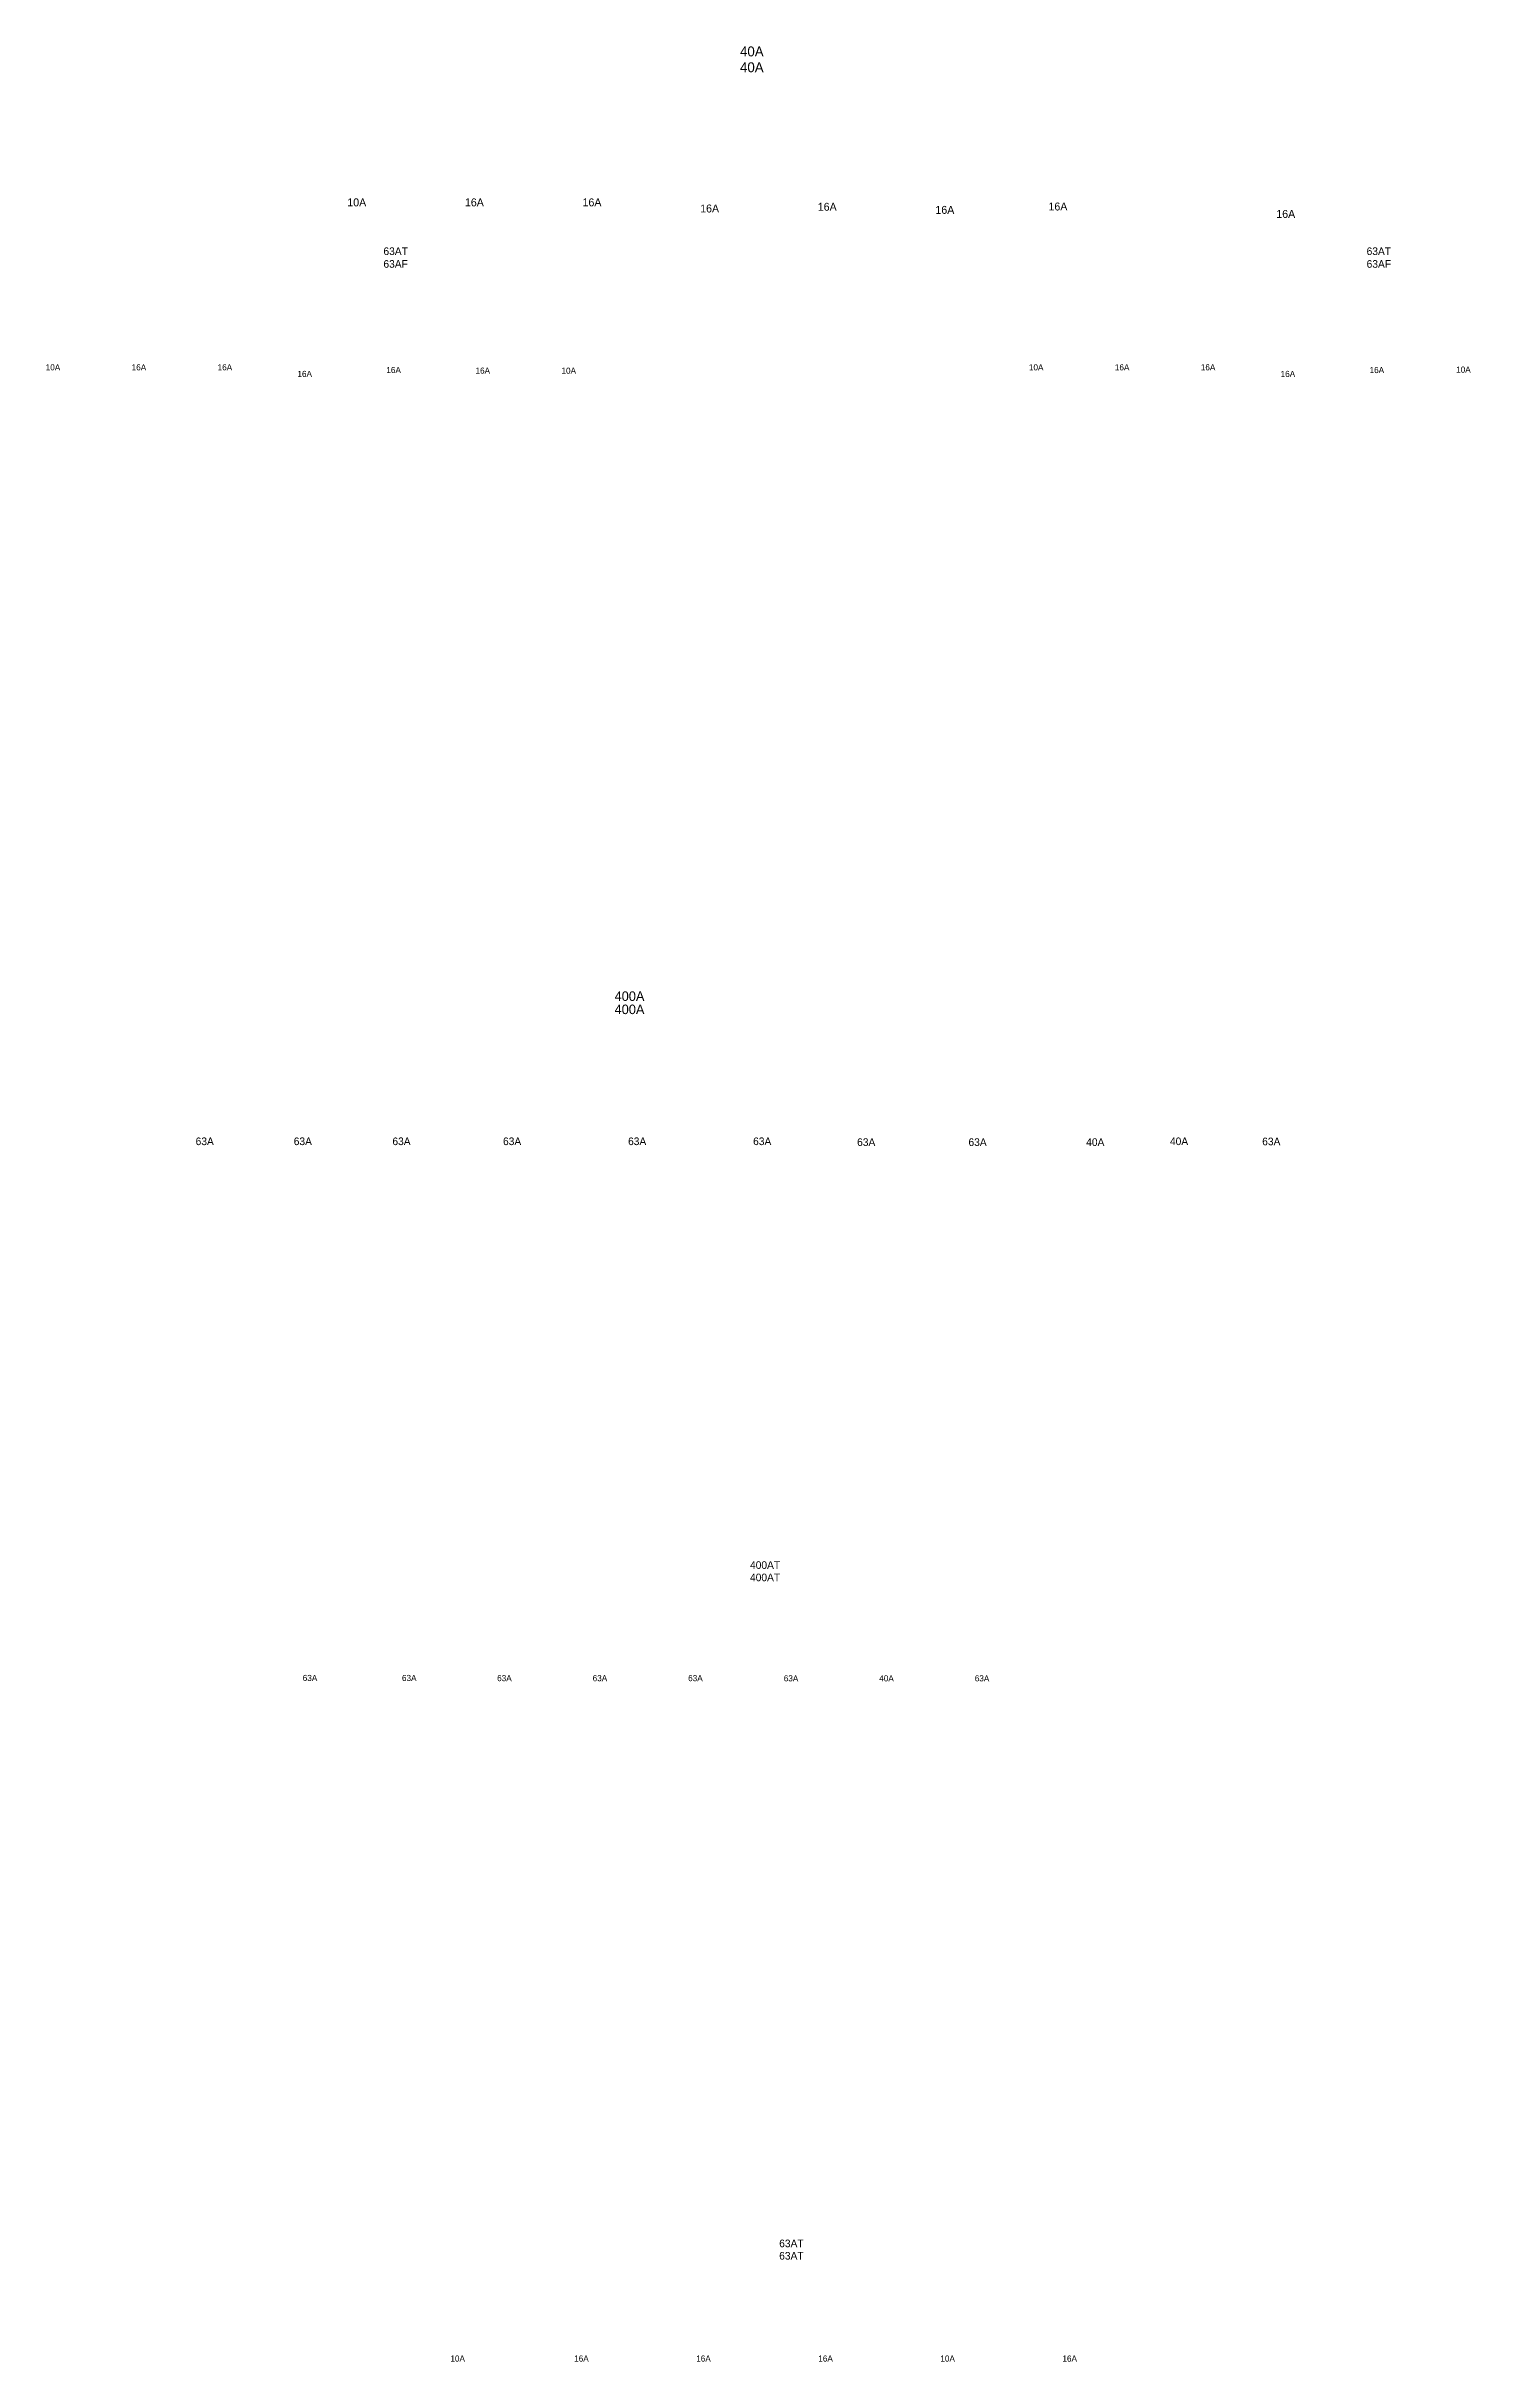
# Model space of a CAD drawing. Header units: millimetres. Extents: x -294 to -67, y -339 to 1001.
# Drawn here: x -285.5 to -224.7, y -188.1 to -89.2 of the extents above; entities that cross this region are included whole.
import ezdxf

# ---------------------------------------------------------------- set-up
doc = ezdxf.new("R2010")
doc.units = ezdxf.units.MM
doc.header["$LTSCALE"] = 500
doc.header["$MEASUREMENT"] = 0
doc.layers.add('E-T25', color=3, linetype='Continuous')
doc.layers.add('E-TEXT', color=3, linetype='Continuous')
doc.styles.add('STENCIL', font='stencil.shx')

msp = doc.modelspace()

# ---------------------------------------------------------------- texts
at = {"layer": 'E-T25', "style": 'STENCIL'}
for s, height, p in [('10A', 0.3391, (-272.632, -96.078, 9815.313)), ('16A', 0.3391, (-267.612, -96.078, 9815.345)), ('16A', 0.3391, (-262.592, -96.077, 9815.313)), ('16A', 0.3391, (-257.572, -96.34, 9815.313)), ('16A', 0.3391, (-252.552, -96.266, 9815.313)), ('16A', 0.3391, (-247.532, -96.399, 9815.313)), ('16A', 0.3391, (-242.706, -96.255, 9815.313)), ('16A', 0.3391, (-232.983, -96.572, 9815.313)), ('10A', 0.2609, (-285.505, -103.081, 7550.241)), ('16A', 0.2609, (-281.836, -103.081, 7550.265)), ('16A', 0.2609, (-278.167, -103.08, 7550.241)), ('16A', 0.2609, (-274.761, -103.362, 7550.241)), ('16A', 0.2609, (-270.965, -103.197, 7550.241)), ('16A', 0.2609, (-267.16, -103.223, 7550.241)), ('10A', 0.2609, (-263.491, -103.223, 7550.241)), ('10A', 0.2609, (-243.542, -103.081, 7550.241)), ('16A', 0.2609, (-239.873, -103.081, 7550.265)), ('16A', 0.2609, (-236.204, -103.08, 7550.241)), ('16A', 0.2609, (-232.798, -103.362, 7550.241)), ('16A', 0.2609, (-229.002, -103.197, 7550.241)), ('10A', 0.2609, (-225.306, -103.178, 7550.241)), ('63A', 0.3261, (-279.106, -136.155, 9437.806)), ('63A', 0.3261, (-274.919, -136.155, 9437.806)), ('63A', 0.3261, (-270.707, -136.155, 9437.806)), ('63A', 0.3261, (-265.986, -136.155, 9437.806)), ('63A', 0.3261, (-260.649, -136.155, 9437.806)), ('63A', 0.3261, (-255.312, -136.155, 9437.806)), ('63A', 0.3261, (-250.873, -136.191, 9437.806)), ('63A', 0.3261, (-246.12, -136.191, 9437.806)), ('40A', 0.3261, (-241.097, -136.191, 9437.806)), ('40A', 0.3261, (-237.521, -136.155, 9437.806)), ('63A', 0.3261, (-233.584, -136.162, 9437.806)), ('63A', 0.2609, (-274.535, -159.033, 7550.245)), ('63A', 0.2609, (-270.299, -159.033, 7550.245)), ('63A', 0.2609, (-266.237, -159.041, 7550.245)), ('63A', 0.2609, (-262.161, -159.041, 7550.245)), ('63A', 0.2609, (-258.085, -159.041, 7550.245)), ('63A', 0.2609, (-254.004, -159.049, 7550.245)), ('40A', 0.2609, (-249.928, -159.048, 7550.245)), ('63A', 0.2609, (-245.852, -159.049, 7550.245)), ('10A', 0.2609, (-268.232, -188.088, 7550.245)), ('16A', 0.2609, (-262.95, -188.088, 7550.245)), ('16A', 0.2609, (-257.74, -188.088, 7550.245)), ('16A', 0.2609, (-252.53, -188.087, 7550.245)), ('10A', 0.2609, (-247.32, -188.088, 7550.245)), ('16A', 0.2609, (-242.111, -188.088, 7550.245))]:
    msp.add_text(s, height=height, dxfattribs=at).set_placement(p)
at = {"layer": 'E-TEXT', "style": 'STENCIL'}
for s, height, p in [('40A', 0.4239, (-255.872, -89.677, 9815.308)), ('40A', 0.4239, (-255.872, -90.354, 9815.308)), ('63AT', 0.3261, (-271.09, -98.157, 7550.237)), ('63AT', 0.3261, (-229.128, -98.157, 7550.237)), ('63AF', 0.3261, (-271.09, -98.7, 7550.237)), ('63AF', 0.3261, (-229.128, -98.7, 7550.237)), ('400A', 0.4076, (-261.224, -130, 9437.801)), ('400A', 0.4076, (-261.224, -130.563, 9437.801)), ('400AT', 0.3261, (-255.444, -154.246, 7550.269)), ('400AT', 0.3261, (-255.444, -154.774, 7550.269)), ('63AT', 0.3261, (-254.199, -183.205, 7550.269)), ('63AT', 0.3261, (-254.199, -183.733, 7550.269))]:
    msp.add_text(s, height=height, dxfattribs=at).set_placement(p)

doc.saveas('drawing.dxf')
